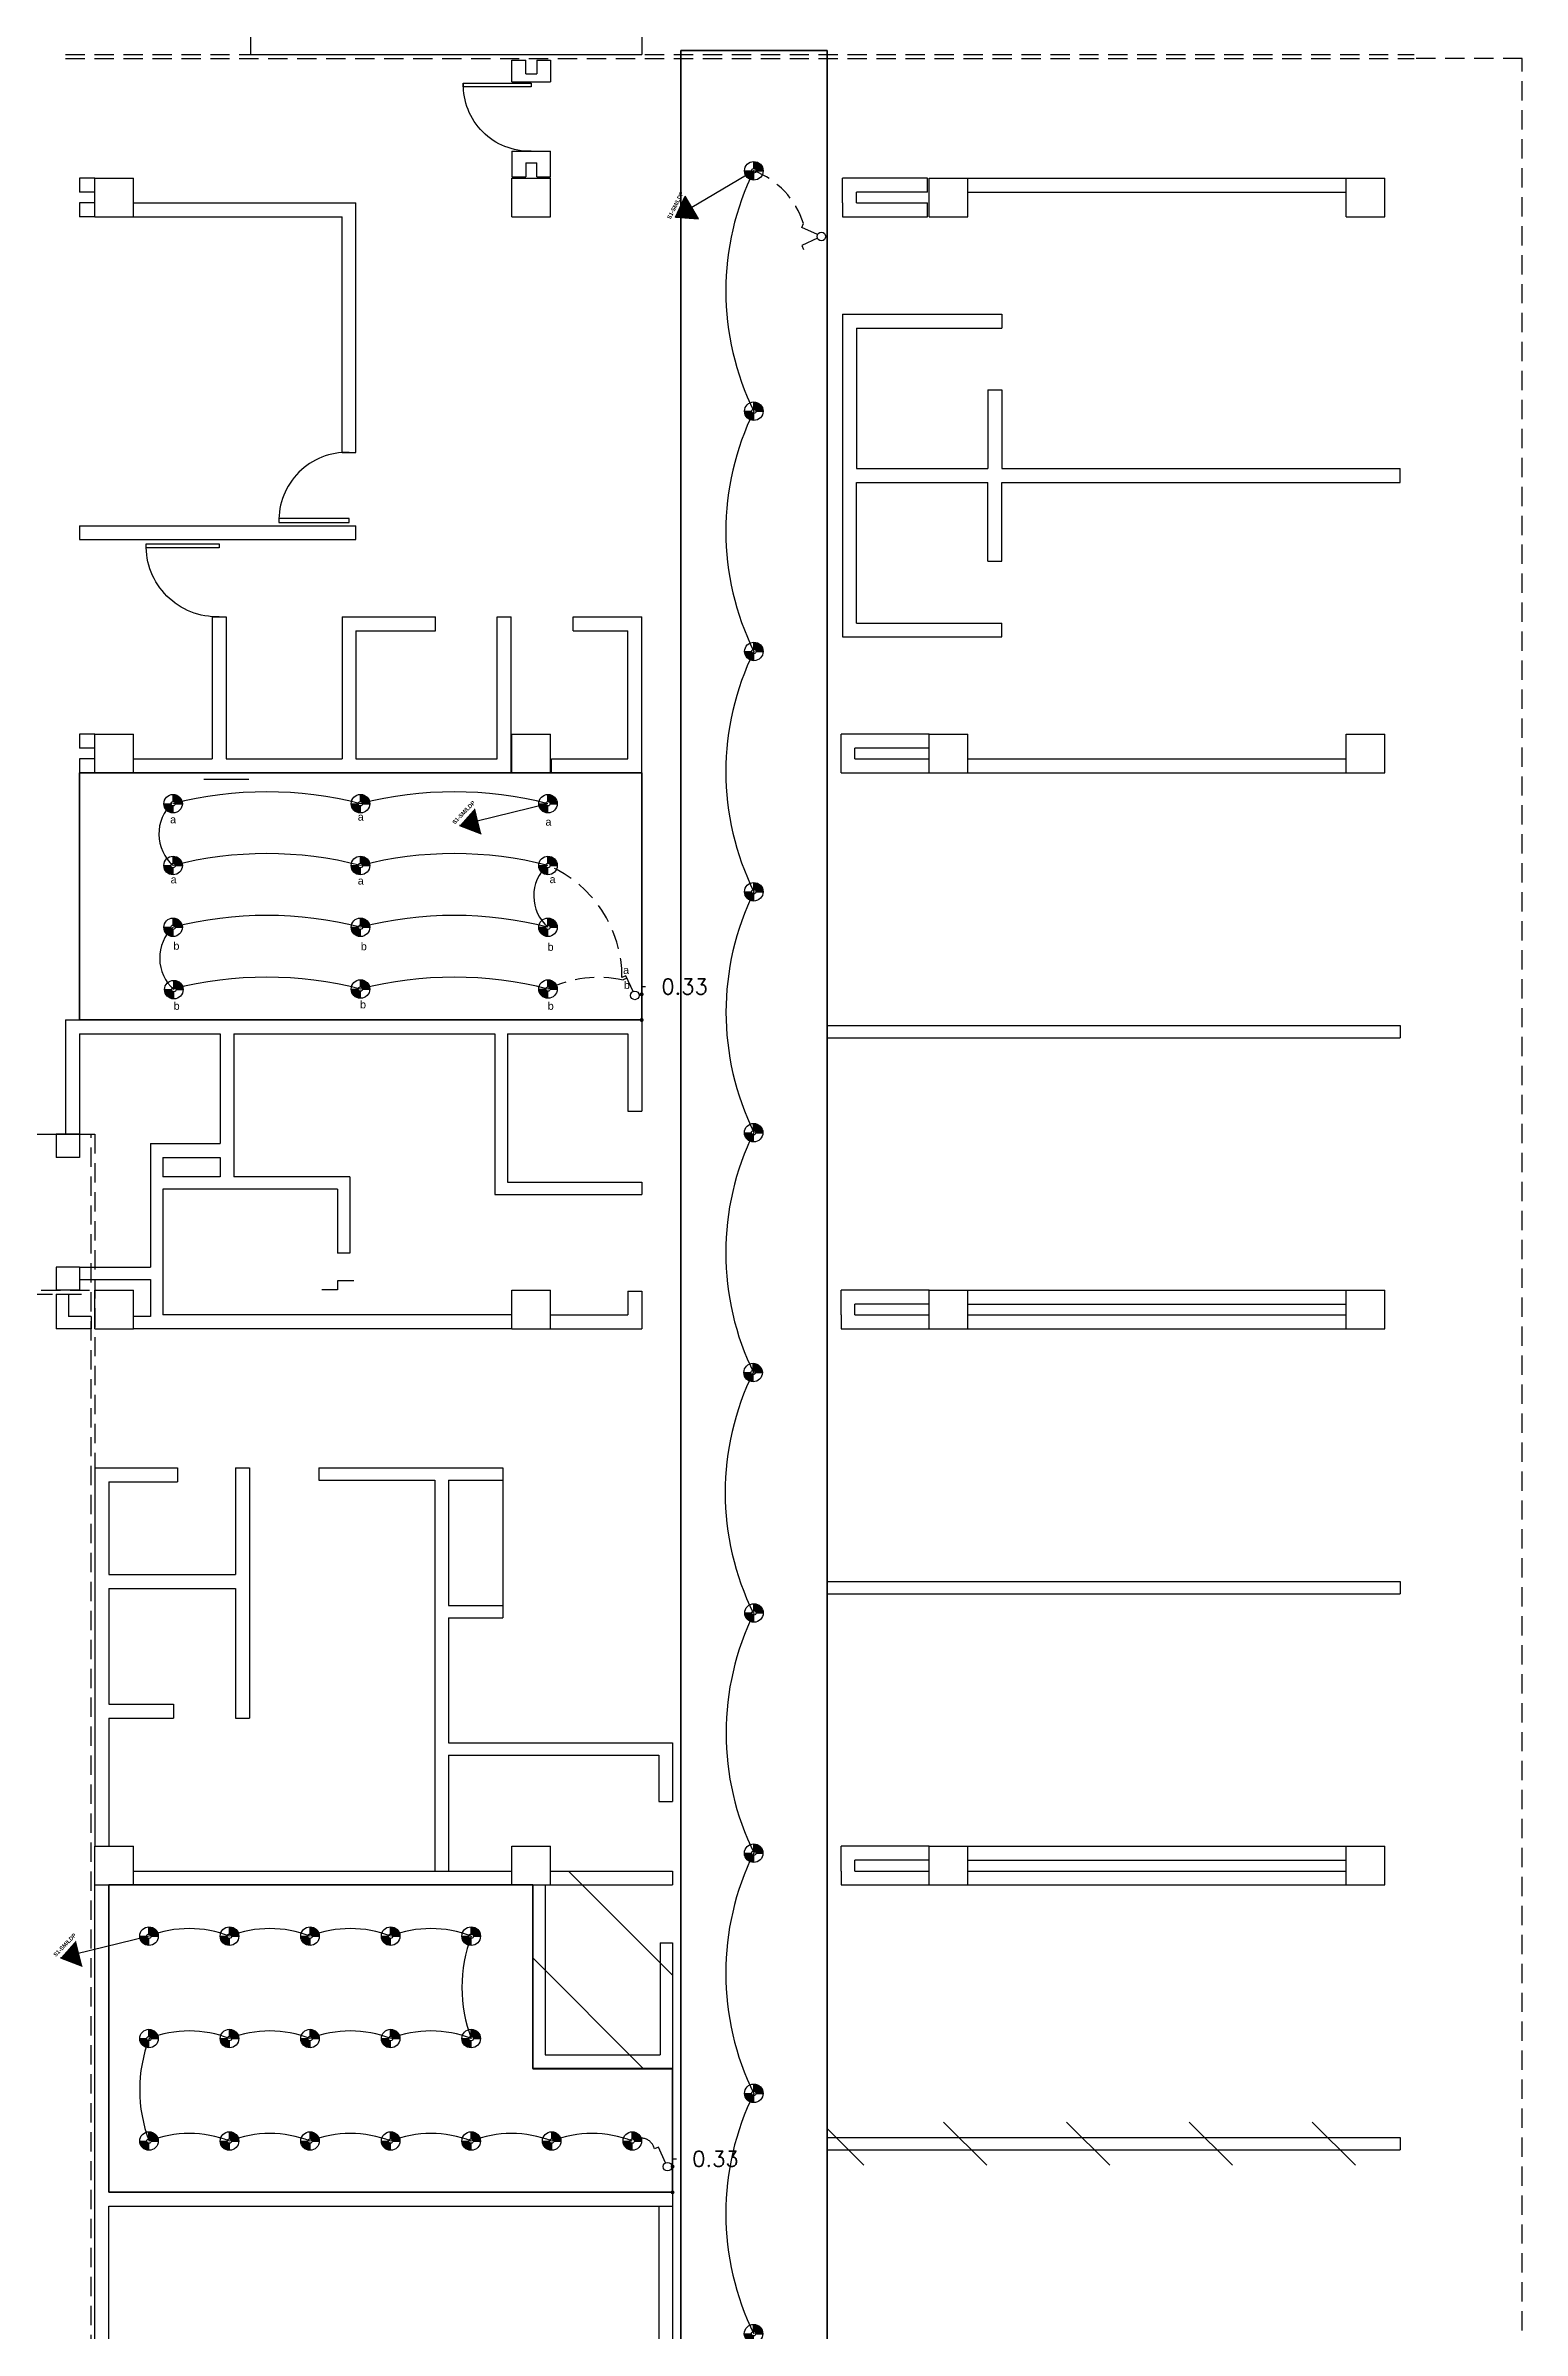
# Model space of a CAD drawing. Extents: x 0 to 130, y 0 to 88.
# Drawn here: x 80.88 to 100, y 32.08 to 61.66 of the extents above; entities that cross this region are included whole.
import ezdxf

# ---------------------------------------------------------------- set-up
doc = ezdxf.new("R2010")
doc.units = 0
doc.header["$MEASUREMENT"] = 0
doc.linetypes.add('HIDDEN', pattern=[0.375, 0.25, -0.125])
doc.layers.get('0').update_dxf_attribs({"color": 2, "linetype": 'CONTINUOUS'})
doc.layers.get('DEFPOINTS').update_dxf_attribs({"linetype": 'CONTINUOUS'})
for name, color, linetype in [('AHURADO', 15, 'CONTINUOUS'), ('COL', 6, 'CONTINUOUS'), ('DLXSCENE', 7, 'CONTINUOUS'), ('DOOR', 2, 'CONTINUOUS'), ('DOORS', 7, 'CONTINUOUS'), ('elec circuit', 130, 'CONTINUOUS'), ('Lighting design', 3, 'CONTINUOUS'), ('Lightning', 3, 'CONTINUOUS'), ('MUEBLES', 1, 'CONTINUOUS'), ('PROY', 1, 'HIDDEN'), ('PUERTAS', 2, 'CONTINUOUS'), ('switches', 2, 'CONTINUOUS'), ('VOLADO', 15, 'HIDDEN'), ('WALLS', 5, 'CONTINUOUS'), ('Wire', 2, 'CONTINUOUS')]:
    doc.layers.add(name, color=color, linetype=linetype)
doc.layers.get('DOOR').off()
doc.layers.get('DOORS').off()
doc.styles.add('BOLD', font='BOLD.SHX', dxfattribs={"height": 0.2})
doc.styles.add('CITB', font='arial.ttf')
doc.styles.add('ROMANS', font='romans.shx', dxfattribs={"height": 0.2})
doc.dimstyles.new('ROMANS', dxfattribs={"dimtxt": 0.18, "dimasz": 0.18, "dimexe": 0.18, "dimexo": 0.0625, "dimgap": 0.09, "dimtad": 0, "dimtih": 1, "dimtoh": 1, "dimdec": 4, "dimzin": 0, "dimdsep": 46, "dimtxsty": 'Standard', "dimcen": 0.09, "dimadec": 0, "dimazin": 0, "dimtfac": 1, "dimtdec": 4, "dimtofl": 0, "dimtmove": 0, "dimatfit": 3, "dimfxl": 1, "dimtolj": 1, "dimtzin": 0, "dimarcsym": 0})

# ---------------------------------------------------------------- blocks, each defined once
blk = doc.blocks.new('PUERTA90')
at = {"layer": 'PUERTAS'}
blk.add_lwpolyline([(-0.9, 0.9), (-0.9, 0), (-0.85, 0), (-0.85, 0.9)], close=True, dxfattribs=at)
blk.add_arc((-0.875, 0.025), 0.875, 358.3634, 91.6366, dxfattribs=at)
blk = doc.blocks.new('*U127')
for p, q in [((89.1, 61.6), (90.996, 61.6)), ((90.996, 61.6), (89.1, 61.6)), ((89.1, 61.6), (89.1, 61.6)), ((89.1, 61.6), (89.1, 61.6)), ((89.1, 61.6), (89.1, 27.369)), ((89.1, 27.369), (89.1, 61.6)), ((90.996, 61.6), (90.996, 27.369)), ((90.996, 27.369), (90.996, 61.6)), ((90.996, 61.6), (90.996, 61.6)), ((90.996, 61.6), (90.996, 61.6)), ((89.1, 27.369), (89.1, 27.369)), ((89.1, 27.369), (90.996, 27.369)), ((90.996, 27.369), (89.1, 27.369)), ((89.1, 27.369), (89.1, 27.369)), ((90.996, 27.369), (90.996, 27.369)), ((90.996, 27.369), (90.996, 27.369))]:
    blk.add_line(p, q)
blk = doc.blocks.new('*U128')
for p, q in [((89.1, 27.369), (89.1, 61.6)), ((89.1, 61.6), (90.996, 61.6)), ((90.996, 61.6), (90.996, 27.369)), ((90.996, 27.369), (89.1, 27.369))]:
    blk.add_line(p, q)
blk = doc.blocks.new('*U129')
for p, q in [((90.996, 61.6), (89.1, 61.6)), ((89.1, 61.6), (89.1, 27.369)), ((90.996, 27.369), (90.996, 61.6)), ((89.1, 27.369), (90.996, 27.369))]:
    blk.add_line(p, q)
blk = doc.blocks.new('*U132')
for p, q in [((81.696, 37.849), (87.184, 37.849)), ((87.184, 37.849), (81.696, 37.849)), ((81.696, 37.849), (81.696, 37.849)), ((81.696, 37.849), (81.696, 37.849)), ((81.696, 37.849), (81.696, 33.869)), ((81.696, 33.869), (81.696, 37.849)), ((87.184, 35.469), (87.184, 37.849)), ((87.184, 37.849), (87.184, 37.849)), ((87.184, 37.849), (87.184, 35.469)), ((87.184, 37.849), (87.184, 37.849)), ((87.184, 35.469), (88.996, 35.469)), ((88.996, 35.469), (87.184, 35.469)), ((87.184, 35.469), (87.184, 35.469)), ((87.184, 35.469), (87.184, 35.469)), ((88.996, 35.469), (88.996, 35.469)), ((88.996, 35.469), (88.996, 33.869)), ((88.996, 33.869), (88.996, 35.469)), ((88.996, 35.469), (88.996, 35.469)), ((81.696, 33.869), (81.696, 33.869)), ((88.996, 33.869), (81.696, 33.869)), ((81.696, 33.869), (81.696, 33.869)), ((81.696, 33.869), (88.996, 33.869)), ((88.996, 33.869), (88.996, 33.869)), ((88.996, 33.869), (88.996, 33.869))]:
    blk.add_line(p, q)
blk = doc.blocks.new('*U133')
for p, q in [((81.696, 33.869), (81.696, 37.849)), ((81.696, 37.849), (87.184, 37.849)), ((87.184, 37.849), (87.184, 35.469)), ((87.184, 35.469), (88.996, 35.469)), ((88.996, 35.469), (88.996, 33.869)), ((88.996, 33.869), (81.696, 33.869))]:
    blk.add_line(p, q)
blk = doc.blocks.new('*U134')
for p, q in [((81.696, 37.849), (81.696, 33.869)), ((87.184, 37.849), (81.696, 37.849)), ((87.184, 35.469), (87.184, 37.849)), ((88.996, 35.469), (87.184, 35.469)), ((88.996, 33.869), (88.996, 35.469)), ((81.696, 33.869), (88.996, 33.869))]:
    blk.add_line(p, q)
blk = doc.blocks.new('*U140')
for p, q in [((81.316, 52.249), (88.596, 52.249)), ((88.596, 52.249), (81.316, 52.249)), ((81.316, 52.249), (81.316, 52.249)), ((81.316, 49.049), (81.316, 52.249)), ((81.316, 52.249), (81.316, 52.249)), ((81.316, 52.249), (81.316, 49.049)), ((88.596, 52.249), (88.596, 49.049)), ((88.596, 49.049), (88.596, 52.249)), ((88.596, 52.249), (88.596, 52.249)), ((88.596, 52.249), (88.596, 52.249)), ((88.596, 49.049), (81.316, 49.049)), ((81.316, 49.049), (81.316, 49.049)), ((81.316, 49.049), (88.596, 49.049)), ((81.316, 49.049), (81.316, 49.049)), ((88.596, 49.049), (88.596, 49.049)), ((88.596, 49.049), (88.596, 49.049))]:
    blk.add_line(p, q)
blk = doc.blocks.new('*U141')
for p, q in [((81.316, 49.049), (81.316, 52.249)), ((81.316, 52.249), (88.596, 52.249)), ((88.596, 52.249), (88.596, 49.049)), ((88.596, 49.049), (81.316, 49.049))]:
    blk.add_line(p, q)
blk = doc.blocks.new('*U142')
for p, q in [((88.596, 52.249), (81.316, 52.249)), ((81.316, 52.249), (81.316, 49.049)), ((88.596, 49.049), (88.596, 52.249)), ((81.316, 49.049), (88.596, 49.049))]:
    blk.add_line(p, q)
blk = doc.blocks.new('A$C47A00504')
h = blk.add_hatch(color=3)
h.set_gradient(color1=(0, 255, 0), color2=(56, 255, 56), one_color=1, tint=0.61, name='INVCYLINDER')
h.paths.add_polyline_path([(0, 0.348), (0, 0.082, -0.414214), (0.082, 0), (0.348, 0, 0.414214)])
h.paths.add_polyline_path([(0, -0.082, -0.414214), (-0.082, 0), (-0.348, 0, 0.414214), (0, -0.348)])
at = {"layer": 'elec circuit', "color": 3, "linetype": 'Continuous'}
for p, q in [((-0.348, 0), (-0.082, 0)), ((0, 0.082), (0, 0.348)), ((0.082, 0), (0.348, 0)), ((0, -0.348), (0, -0.082))]:
    blk.add_line(p, q, dxfattribs=at)
for radius in [0.348, 0.0817]:
    blk.add_circle((0, 0), radius, dxfattribs=at)
blk = doc.blocks.new('A$Ca9f59735')
at = {"layer": 'Lighting design', "color": 3, "xscale": 0.3, "yscale": 0.3, "zscale": 0.3}
blk.add_blockref('A$C47A00504', (0.104, 0.104), dxfattribs=at)
blk = doc.blocks.new('_DOT')
at = {"color": 0, "linetype": 'ByBlock'}
blk.add_line((-0.5, 0), (-1, 0), dxfattribs=at)
at = {"color": 0, "linetype": 'ByBlock', "const_width": 0.5}
blk.add_lwpolyline([(-0.25, 0, 1), (0.25, 0, 1)], format="xyb", close=True, dxfattribs=at)
blk = doc.blocks.new('*D152')
at = {"layer": 'DEFPOINTS', "color": 0, "transparency": 16777216}
for p in [(88.595, 49.38), (88.595, 49.38), (88.595, 49.048)]:
    blk.add_point(p, dxfattribs=at)
at = {"layer": 'Lightning', "color": 1, "lineweight": -2, "transparency": 16777216}
for p, q in [((88.595, 49.43), (88.595, 49.48)), ((88.595, 49.48), (88.645, 49.48)), ((88.595, 48.998), (88.595, 48.948))]:
    blk.add_line(p, q, dxfattribs=at)
at = {"layer": 'Lightning', "color": 1, "lineweight": -2, "transparency": 16777216, "xscale": 0.05, "yscale": 0.05, "zscale": 0.05}
for p, rotation in [((88.595, 49.38), 270), ((88.595, 49.048), 90)]:
    blk.add_blockref('_DOT', p, dxfattribs=dict(at, rotation=rotation))
at = {"layer": 'Lightning', "color": 2, "transparency": 16777216, "insert": (89.15, 49.48), "char_height": 0.2, "attachment_point": 5, "style": 'ROMANS'}
blk.add_mtext('\\A1;0.33', dxfattribs=at)
blk = doc.blocks.new('DOT')
at = {"color": 0, "linetype": 'ByBlock'}
blk.add_line((-0.5, 0), (-1, 0), dxfattribs=at)
blk.add_lwpolyline([(-0.25, 0, 0.5, 0.5, 1), (0.25, 0, 0.5, 0.5, 1)], format="xyseb", close=True, dxfattribs=at)
blk = doc.blocks.new('*D153')
at = {"layer": 'DEFPOINTS', "color": 0, "transparency": 16777216}
for p in [(88.995, 34.201), (88.995, 34.201), (88.995, 33.868)]:
    blk.add_point(p, dxfattribs=at)
at = {"layer": 'Lightning', "color": 1, "lineweight": -2, "transparency": 16777216}
for p, q in [((88.995, 34.251), (88.995, 34.301)), ((88.995, 34.301), (89.045, 34.301)), ((88.995, 33.818), (88.995, 33.768))]:
    blk.add_line(p, q, dxfattribs=at)
at = {"layer": 'Lightning', "color": 1, "lineweight": -2, "transparency": 16777216, "xscale": 0.05, "yscale": 0.05, "zscale": 0.05}
for p, rotation in [((88.995, 34.201), 270), ((88.995, 33.868), 90)]:
    blk.add_blockref('_DOT', p, dxfattribs=dict(at, rotation=rotation))
at = {"layer": 'Lightning', "color": 2, "transparency": 16777216, "insert": (89.55, 34.301), "char_height": 0.2, "attachment_point": 5, "style": 'ROMANS'}
blk.add_mtext('\\A1;0.33', dxfattribs=at)

msp = doc.modelspace()

# ---------------------------------------------------------------- hatches: boundary and pattern name
at = {"layer": 'AHURADO'}
h = msp.add_hatch(dxfattribs=at)
h.set_pattern_fill('ANSI31', color=253, scale=9, angle=90, style=0)
h.set_pattern_definition([(135, (-41.2064, 55.513), (-0.795495, -0.795495), [])])
h.paths.add_polyline_path([(87.184, 35.468), (88.996, 35.468), (88.996, 38.028), (87.184, 38.028)])
h = msp.add_hatch(dxfattribs=at)
h.set_pattern_fill('ANSI31', color=253, scale=9, angle=90, style=0)
h.paths.add_polyline_path([(90.996, 34.218), (98.416, 34.218), (98.416, 34.778), (90.996, 34.778)])
at = {"layer": 'Lightning'}
h = msp.add_hatch(color=256, dxfattribs=at)
h.dxf.hatch_style = 1
h.paths.add_polyline_path([(89.033, 59.443), (89.332, 59.422), (89.245, 59.569)])
h.paths.add_polyline_path([(89.033, 59.443), (89.245, 59.569), (89.158, 59.715)])
h = msp.add_hatch(color=256, dxfattribs=at)
h.dxf.hatch_style = 1
h.paths.add_polyline_path([(86.238, 51.565), (86.518, 51.459), (86.477, 51.625)])
h.paths.add_polyline_path([(86.238, 51.565), (86.477, 51.625), (86.437, 51.79)])
h = msp.add_hatch(color=256, dxfattribs=at)
h.dxf.hatch_style = 1
h.paths.add_polyline_path([(81.072, 36.902), (81.353, 36.796), (81.312, 36.961)])
h.paths.add_polyline_path([(81.072, 36.902), (81.312, 36.961), (81.271, 37.127)])

# ---------------------------------------------------------------- linework, layer by layer
at = {"color": 253}
msp.add_line((78.886, 47.568), (81.516, 47.568), dxfattribs=at)
at = {"color": 253, "linetype": 'HIDDEN'}
for p, q in [((75.466, 45.498), (81.466, 45.498)), ((78.946, 45.548), (81.516, 45.548))]:
    msp.add_line(p, q, dxfattribs=at)
at = {"color": 253}
msp.add_lwpolyline([(84.869, 45.67), (84.656, 45.67), (84.656, 45.553), (84.453, 45.553)], dxfattribs=at)
at = {"layer": 'COL', "color": 253}
for p, q in [((81.516, 59.448), (81.516, 59.948)), ((81.516, 59.448), (81.516, 59.948)), ((81.516, 59.948), (82.016, 59.948)), ((82.016, 59.448), (82.016, 59.948)), ((86.916, 59.948), (87.416, 59.948)), ((86.916, 59.448), (86.916, 59.948)), ((87.416, 59.448), (87.416, 59.948)), ((92.316, 59.448), (92.316, 59.948)), ((92.316, 59.948), (92.816, 59.948)), ((92.816, 59.448), (92.816, 59.948)), ((97.716, 59.448), (97.716, 59.948)), ((97.716, 59.948), (98.216, 59.948)), ((98.216, 59.448), (98.216, 59.948)), ((81.516, 59.448), (82.016, 59.448)), ((86.916, 59.448), (87.416, 59.448)), ((92.316, 59.448), (92.816, 59.448)), ((97.716, 59.448), (98.216, 59.448)), ((81.516, 52.248), (81.516, 52.748)), ((81.516, 52.748), (82.016, 52.748)), ((82.016, 52.248), (82.016, 52.748)), ((86.916, 52.748), (87.416, 52.748)), ((86.916, 52.248), (86.916, 52.748)), ((87.416, 52.248), (87.416, 52.748)), ((92.316, 52.248), (92.316, 52.748)), ((92.316, 52.748), (92.816, 52.748)), ((92.816, 52.248), (92.816, 52.748)), ((97.716, 52.248), (97.716, 52.748)), ((97.716, 52.748), (98.216, 52.748)), ((98.216, 52.248), (98.216, 52.748)), ((81.516, 52.248), (82.016, 52.248)), ((86.916, 52.248), (87.416, 52.248)), ((92.316, 52.248), (92.816, 52.248)), ((97.716, 52.248), (98.216, 52.248)), ((81.016, 47.568), (81.016, 47.268)), ((81.316, 47.568), (81.016, 47.568)), ((81.316, 47.568), (81.316, 47.268)), ((81.316, 47.268), (81.016, 47.268)), ((81.016, 45.848), (81.016, 45.548)), ((81.316, 45.848), (81.016, 45.848)), ((81.316, 45.848), (81.316, 45.548)), ((81.316, 45.548), (81.016, 45.548)), ((81.516, 45.048), (81.516, 45.548)), ((81.516, 45.548), (82.016, 45.548)), ((82.016, 45.048), (82.016, 45.548)), ((86.916, 45.048), (86.916, 45.548)), ((86.916, 45.548), (87.416, 45.548)), ((87.416, 45.048), (87.416, 45.548)), ((92.316, 45.048), (92.316, 45.548)), ((92.316, 45.548), (92.816, 45.548)), ((92.816, 45.048), (92.816, 45.548)), ((97.716, 45.048), (97.716, 45.548)), ((97.716, 45.548), (98.216, 45.548)), ((98.216, 45.048), (98.216, 45.548)), ((81.516, 45.048), (82.016, 45.048)), ((86.916, 45.048), (87.416, 45.048)), ((92.316, 45.048), (92.816, 45.048)), ((97.716, 45.048), (98.216, 45.048)), ((81.516, 38.348), (82.016, 38.348)), ((81.516, 37.848), (81.516, 38.348)), ((82.016, 37.848), (82.016, 38.348)), ((86.916, 37.848), (86.916, 38.348)), ((86.916, 38.348), (87.416, 38.348)), ((87.416, 37.848), (87.416, 38.348)), ((92.316, 38.348), (92.816, 38.348)), ((92.316, 37.848), (92.316, 38.348)), ((92.816, 37.848), (92.816, 38.348)), ((97.716, 38.348), (98.216, 38.348)), ((97.716, 37.848), (97.716, 38.348)), ((98.216, 37.848), (98.216, 38.348)), ((81.516, 37.848), (82.016, 37.848)), ((86.916, 37.848), (87.416, 37.848)), ((92.316, 37.848), (92.816, 37.848)), ((97.716, 37.848), (98.216, 37.848))]:
    msp.add_line(p, q, dxfattribs=at)
at = {"layer": 'Lightning'}
for p, q in [((90.046, 60.044), (89.033, 59.443)), ((89.033, 59.443), (89.158, 59.715)), ((89.332, 59.422), (89.158, 59.715)), ((89.033, 59.443), (89.332, 59.422)), ((87.382, 51.848), (86.238, 51.565)), ((86.238, 51.565), (86.518, 51.459)), ((82.217, 37.185), (81.072, 36.902)), ((81.072, 36.902), (81.353, 36.796))]:
    msp.add_line(p, q, dxfattribs=at)
at = {"layer": 'Lightning', "linetype": 'HIDDEN'}
for centre, radius, start, end in [((89.664, 59.038), 1.076, 17.4445, 69.1906), ((86.771, 49.604), 1.569, 359.7791, 67.0684), ((88.039, 48.094), 1.505, 77.9374, 115.8884), ((88.584, 34.388), 0.182, 13.6578, 127.4648)]:
    msp.add_arc(centre, radius, start, end, dxfattribs=at)
at = {"layer": 'Lightning'}
for centre in [(82.888, 51.456), (87.742, 50.656), (82.899, 49.85)]:
    msp.add_arc(centre, 0.544, 132.9114, 228.5964, dxfattribs=at)
at = {"layer": 'MUEBLES', "color": 253}
msp.add_line((86.796, 43.088), (86.796, 41.468), dxfattribs=at)
at = {"layer": 'PROY', "color": 253, "linetype": 'HIDDEN'}
for p, q in [((81.136, 61.548), (98.596, 61.548)), ((81.136, 61.498), (98.596, 61.498))]:
    msp.add_line(p, q, dxfattribs=at)
at = {"layer": 'PROY', "color": 253}
for p, q in [((81.466, 26.523), (81.466, 47.568)), ((81.516, 47.568), (81.516, 43.248))]:
    msp.add_line(p, q, dxfattribs=at)
at = {"layer": 'switches', "color": 2}
for p, q in [((90.667, 59.31), (90.691, 59.361)), ((90.871, 59.217), (90.667, 59.31)), ((90.871, 59.17), (90.667, 59.077)), ((90.667, 59.077), (90.691, 59.026)), ((88.39, 49.621), (88.339, 49.598)), ((88.404, 49.59), (88.354, 49.566)), ((88.483, 49.418), (88.39, 49.621)), ((88.811, 34.454), (88.761, 34.431)), ((88.905, 34.251), (88.811, 34.454))]:
    msp.add_line(p, q, dxfattribs=at)
for centre in [(90.921, 59.194), (88.506, 49.367), (88.928, 34.2)]:
    msp.add_circle(centre, 0.0559, dxfattribs=at)
at = {"layer": 'VOLADO', "color": 253}
for p, q in [((99.996, 61.498), (98.596, 61.498)), ((99.996, 9.578), (99.996, 61.498))]:
    msp.add_line(p, q, dxfattribs=at)
at = {"layer": 'WALLS', "color": 253}
for p, q in [((88.596, 66.898), (88.596, 61.548)), ((83.536, 61.548), (83.536, 62.448)), ((83.536, 61.548), (87.416, 61.548)), ((87.416, 61.548), (88.596, 61.548)), ((86.916, 61.478), (87.096, 61.478)), ((86.916, 61.198), (86.916, 61.478)), ((87.096, 61.298), (87.096, 61.478)), ((87.096, 61.298), (87.236, 61.298)), ((87.236, 61.478), (87.236, 61.298)), ((87.236, 61.478), (87.416, 61.478)), ((87.416, 61.478), (87.416, 61.198)), ((86.916, 61.198), (87.416, 61.198)), ((86.916, 60.298), (87.416, 60.298)), ((86.916, 60.298), (86.916, 59.968)), ((87.096, 60.148), (87.236, 60.148)), ((87.096, 60.148), (87.096, 59.968)), ((87.236, 59.968), (87.236, 60.148)), ((87.416, 59.968), (87.416, 60.298)), ((81.316, 59.948), (81.316, 59.768)), ((81.516, 59.948), (81.316, 59.948)), ((81.516, 59.768), (81.316, 59.768)), ((86.916, 59.968), (87.096, 59.968)), ((87.236, 59.968), (87.416, 59.968)), ((92.296, 59.948), (91.196, 59.948)), ((91.196, 59.628), (91.196, 59.948)), ((92.296, 59.768), (91.376, 59.768)), ((91.376, 59.628), (91.376, 59.768)), ((92.296, 59.768), (92.296, 59.948)), ((92.816, 59.948), (97.716, 59.948)), ((92.816, 59.768), (97.716, 59.768)), ((81.316, 59.628), (81.316, 59.448)), ((81.516, 59.628), (81.316, 59.628)), ((82.016, 59.628), (84.896, 59.628)), ((84.896, 56.398), (84.896, 59.628)), ((91.196, 59.628), (91.196, 59.448)), ((91.376, 59.628), (92.296, 59.628)), ((92.296, 59.448), (92.296, 59.628)), ((81.516, 59.448), (81.316, 59.448)), ((82.016, 59.448), (84.716, 59.448)), ((84.716, 56.398), (84.716, 59.448)), ((91.196, 59.448), (92.296, 59.448)), ((91.196, 58.188), (91.196, 54.008)), ((91.196, 58.188), (93.256, 58.188)), ((91.376, 58.008), (93.256, 58.008)), ((91.376, 58.008), (91.376, 56.188)), ((93.256, 58.188), (93.256, 58.008)), ((93.076, 57.208), (93.256, 57.208)), ((93.076, 57.208), (93.076, 56.188)), ((93.256, 57.208), (93.256, 56.188)), ((84.716, 56.398), (84.896, 56.398)), ((91.376, 56.188), (93.076, 56.188)), ((91.376, 54.188), (91.376, 56.008)), ((91.376, 56.008), (93.076, 56.008)), ((93.076, 54.988), (93.076, 56.008)), ((93.256, 56.188), (98.416, 56.188)), ((93.256, 54.988), (93.256, 56.008)), ((93.256, 56.008), (98.416, 56.008)), ((98.416, 56.008), (98.416, 56.188)), ((81.316, 55.448), (81.316, 55.268)), ((81.316, 55.448), (84.896, 55.448)), ((84.896, 55.268), (84.896, 55.448)), ((81.316, 55.268), (84.896, 55.268)), ((93.076, 54.988), (93.256, 54.988)), ((83.036, 54.268), (83.216, 54.268)), ((83.036, 54.268), (83.036, 52.428)), ((83.216, 54.268), (83.216, 52.428)), ((84.716, 54.268), (85.926, 54.268)), ((84.716, 54.268), (84.716, 52.428)), ((85.926, 54.088), (85.926, 54.268)), ((86.726, 54.268), (86.906, 54.268)), ((86.726, 52.428), (86.726, 54.268)), ((86.906, 52.248), (86.906, 54.268)), ((87.706, 54.268), (88.596, 54.268)), ((87.706, 54.088), (87.706, 54.268)), ((88.596, 52.248), (88.596, 54.268)), ((91.376, 54.188), (93.256, 54.188)), ((93.256, 54.008), (93.256, 54.188)), ((84.896, 54.088), (85.926, 54.088)), ((84.896, 54.088), (84.896, 52.428)), ((87.706, 54.088), (88.416, 54.088)), ((88.416, 52.428), (88.416, 54.088)), ((91.196, 54.008), (93.256, 54.008)), ((81.316, 52.748), (81.316, 52.568)), ((81.516, 52.748), (81.316, 52.748)), ((92.316, 52.748), (91.176, 52.748)), ((91.176, 52.248), (91.176, 52.748)), ((81.516, 52.568), (81.316, 52.568)), ((81.316, 52.428), (81.316, 52.248)), ((81.516, 52.428), (81.316, 52.428)), ((82.016, 52.428), (83.036, 52.428)), ((83.216, 52.428), (84.716, 52.428)), ((84.896, 52.428), (86.726, 52.428)), ((87.426, 52.428), (88.416, 52.428)), ((87.426, 52.248), (87.426, 52.428)), ((92.316, 52.568), (91.356, 52.568)), ((91.356, 52.428), (91.356, 52.568)), ((91.356, 52.428), (92.316, 52.428)), ((92.816, 52.428), (97.716, 52.428)), ((81.516, 52.248), (81.316, 52.248)), ((82.016, 52.248), (86.916, 52.248)), ((82.925, 52.165), (83.508, 52.165)), ((87.426, 52.248), (88.596, 52.248)), ((91.176, 52.248), (92.316, 52.248)), ((92.816, 52.248), (97.716, 52.248)), ((81.136, 49.048), (88.596, 49.048)), ((81.136, 49.048), (81.136, 47.568)), ((81.316, 48.868), (81.316, 47.568)), ((81.316, 48.868), (83.136, 48.868)), ((83.136, 48.868), (83.136, 47.448)), ((83.316, 48.868), (83.316, 47.018)), ((83.316, 48.868), (86.696, 48.868)), ((86.696, 48.868), (86.696, 46.788)), ((86.856, 48.868), (86.856, 46.948)), ((86.856, 48.868), (88.416, 48.868)), ((88.416, 48.868), (88.416, 47.868)), ((88.596, 49.048), (88.596, 47.868)), ((90.996, 48.978), (98.416, 48.978)), ((90.996, 48.818), (90.996, 48.978)), ((90.996, 48.818), (98.416, 48.818)), ((98.416, 48.978), (98.416, 48.818)), ((88.416, 47.868), (88.596, 47.868)), ((82.236, 47.448), (83.136, 47.448)), ((82.236, 47.448), (82.236, 47.268)), ((82.236, 47.268), (82.236, 45.848)), ((82.396, 47.268), (82.396, 47.018)), ((82.396, 47.268), (83.136, 47.268)), ((83.136, 47.268), (83.136, 47.018)), ((83.136, 47.018), (82.396, 47.018)), ((84.656, 46.858), (82.396, 46.858)), ((82.396, 46.858), (82.396, 45.228)), ((84.816, 47.018), (83.316, 47.018)), ((84.656, 46.858), (84.656, 46.028)), ((84.816, 47.018), (84.816, 46.028)), ((86.696, 46.788), (88.596, 46.788)), ((86.856, 46.948), (88.596, 46.948)), ((88.596, 46.948), (88.596, 46.788)), ((84.816, 46.028), (84.656, 46.028)), ((81.316, 45.848), (82.236, 45.848)), ((81.316, 45.688), (82.236, 45.688)), ((82.236, 45.688), (82.236, 45.208)), ((81.016, 45.498), (81.016, 45.048)), ((81.016, 45.498), (81.176, 45.498)), ((81.176, 45.498), (81.176, 45.208)), ((88.416, 45.538), (88.416, 45.228)), ((88.416, 45.538), (88.596, 45.538)), ((88.596, 45.538), (88.596, 45.048)), ((92.316, 45.548), (91.176, 45.548)), ((91.176, 45.228), (91.176, 45.548)), ((92.316, 45.368), (91.356, 45.368)), ((91.356, 45.228), (91.356, 45.368)), ((92.816, 45.548), (97.716, 45.548)), ((92.816, 45.368), (97.716, 45.368)), ((81.466, 45.048), (81.016, 45.048)), ((81.466, 45.208), (81.176, 45.208)), ((81.466, 45.208), (81.466, 45.048)), ((82.236, 45.208), (82.016, 45.208)), ((82.396, 45.048), (82.016, 45.048)), ((86.916, 45.228), (82.396, 45.228)), ((86.916, 45.048), (82.396, 45.048)), ((87.416, 45.228), (88.416, 45.228)), ((87.416, 45.048), (88.596, 45.048)), ((91.176, 45.228), (91.176, 45.048)), ((91.176, 45.048), (92.316, 45.048)), ((91.356, 45.228), (92.316, 45.228)), ((92.816, 45.228), (97.716, 45.228)), ((92.816, 45.048), (97.716, 45.048)), ((81.516, 43.248), (81.516, 38.348)), ((81.516, 43.248), (82.586, 43.248)), ((82.586, 43.248), (82.586, 43.068)), ((83.336, 43.248), (83.336, 41.868)), ((83.336, 43.248), (83.516, 43.248)), ((83.516, 43.248), (83.516, 40.008)), ((84.416, 43.248), (84.416, 43.088)), ((84.416, 43.248), (86.796, 43.248)), ((86.796, 43.248), (86.796, 43.088)), ((81.696, 43.068), (81.696, 41.868)), ((81.696, 43.068), (82.586, 43.068)), ((84.416, 43.088), (85.916, 43.088)), ((85.916, 43.088), (85.916, 40.788)), ((86.096, 43.088), (86.096, 41.468)), ((86.096, 43.088), (86.796, 43.088)), ((81.696, 41.868), (83.336, 41.868)), ((90.996, 41.778), (98.416, 41.778)), ((90.996, 41.778), (90.996, 41.618)), ((98.416, 41.778), (98.416, 41.618)), ((81.696, 41.688), (83.336, 41.688)), ((81.696, 41.688), (81.696, 40.188)), ((83.336, 41.688), (83.336, 40.008)), ((86.096, 41.468), (86.796, 41.468)), ((86.796, 41.468), (86.796, 41.308)), ((90.996, 41.618), (98.416, 41.618)), ((86.096, 41.308), (86.096, 40.788)), ((86.096, 41.308), (86.796, 41.308)), ((85.916, 40.788), (85.916, 38.028)), ((86.096, 40.788), (86.096, 39.688)), ((81.696, 40.188), (82.536, 40.188)), ((81.696, 40.008), (81.696, 38.348)), ((81.696, 40.008), (82.536, 40.008)), ((82.536, 40.188), (82.536, 40.008)), ((83.336, 40.008), (83.516, 40.008)), ((86.096, 39.688), (88.996, 39.688)), ((88.996, 39.688), (88.996, 38.928)), ((86.096, 39.528), (86.096, 38.028)), ((86.096, 39.528), (88.816, 39.528)), ((88.816, 39.528), (88.816, 38.928)), ((88.816, 38.928), (88.996, 38.928)), ((92.316, 38.348), (91.176, 38.348)), ((91.176, 38.028), (91.176, 38.348)), ((92.316, 38.168), (91.356, 38.168)), ((91.356, 38.028), (91.356, 38.168)), ((92.816, 38.348), (97.716, 38.348)), ((92.816, 38.168), (97.716, 38.168)), ((82.016, 38.028), (86.916, 38.028)), ((87.416, 38.028), (88.996, 38.028)), ((88.996, 38.028), (88.996, 37.848)), ((91.176, 38.028), (91.176, 37.848)), ((91.356, 38.028), (92.316, 38.028)), ((92.816, 38.028), (97.716, 38.028)), ((81.516, 31.148), (81.516, 37.848)), ((81.696, 33.868), (81.696, 37.848)), ((82.016, 37.848), (86.916, 37.848)), ((87.184, 37.848), (87.184, 35.468)), ((87.344, 37.848), (87.344, 35.648)), ((87.416, 37.848), (88.996, 37.848)), ((91.176, 37.848), (92.316, 37.848)), ((92.816, 37.848), (97.716, 37.848)), ((88.836, 37.098), (88.996, 37.098)), ((88.836, 37.098), (88.836, 35.648)), ((88.996, 37.098), (88.996, 35.468)), ((87.344, 35.648), (88.836, 35.648)), ((87.184, 35.468), (88.996, 35.468)), ((90.996, 34.578), (98.416, 34.578)), ((90.996, 34.578), (90.996, 34.418)), ((90.996, 34.418), (98.416, 34.418)), ((98.416, 34.578), (98.416, 34.418)), ((81.696, 33.868), (88.996, 33.868)), ((88.996, 33.868), (88.996, 33.688)), ((81.696, 33.688), (88.996, 33.688)), ((81.696, 31.148), (81.696, 33.688)), ((88.816, 33.688), (88.816, 31.937)), ((88.996, 33.688), (88.996, 31.868))]:
    msp.add_line(p, q, dxfattribs=at)
at = {"layer": 'Wire'}
for centre, radius, start, end in [((93.206, 58.488), 3.522, 153.7843, 206.241), ((93.207, 55.375), 3.522, 153.7843, 206.241), ((93.207, 52.263), 3.522, 153.7843, 206.241), ((83.742, 47.114), 4.888, 75.626, 104.374), ((86.168, 47.114), 4.888, 75.626, 104.374), ((83.742, 46.314), 4.888, 75.626, 104.374), ((86.168, 46.314), 4.888, 75.626, 104.374), ((93.208, 49.15), 3.522, 153.7843, 206.241), ((83.742, 45.514), 4.888, 75.626, 104.374), ((86.168, 45.514), 4.888, 75.626, 104.374), ((83.742, 44.714), 4.888, 75.626, 104.374), ((86.168, 44.714), 4.888, 75.626, 104.374), ((93.205, 46.033), 3.522, 153.7843, 206.241), ((93.198, 42.927), 3.522, 153.7843, 206.241), ((93.209, 39.815), 3.522, 153.7843, 206.241), ((93.205, 36.704), 3.522, 153.7843, 206.241), ((82.738, 35.854), 1.429, 68.6026, 111.3974), ((83.781, 35.854), 1.429, 68.6026, 111.3974), ((84.824, 35.854), 1.429, 68.6026, 111.3974), ((85.867, 35.854), 1.429, 68.6026, 111.3974), ((88.142, 36.522), 1.875, 159.2853, 200.7147), ((83.971, 35.195), 1.875, 159.2853, 200.7147), ((82.738, 34.528), 1.429, 68.6026, 111.3974), ((83.781, 34.528), 1.429, 68.6026, 111.3974), ((84.824, 34.528), 1.429, 68.6026, 111.3974), ((85.867, 34.528), 1.429, 68.6026, 111.3974), ((93.206, 33.591), 3.522, 153.7843, 206.241), ((82.738, 33.201), 1.429, 68.6026, 111.3974), ((83.781, 33.201), 1.429, 68.6026, 111.3974), ((84.824, 33.201), 1.429, 68.6026, 111.3974), ((85.867, 33.201), 1.429, 68.6026, 111.3974), ((86.909, 33.201), 1.429, 68.6026, 111.3974), ((87.952, 33.201), 1.429, 68.6026, 111.3974)]:
    msp.add_arc(centre, radius, start, end, dxfattribs=at)

# ---------------------------------------------------------------- block references
at = {"layer": 'DLXSCENE', "color": 253}
for name in ['*U127', '*U128', '*U129', '*U140', '*U141', '*U142', '*U132', '*U133', '*U134']:
    msp.add_blockref(name, (0, 0), dxfattribs=at)
at = {"layer": 'DOOR', "color": 253, "xscale": -0.9777777777777777, "yscale": 0.9777777777777777, "zscale": 0.9777777777777777, "rotation": 90}
msp.add_blockref('PUERTA90', (87.166, 60.298), dxfattribs=at)
at = {"layer": 'DOORS', "color": 253, "rotation": 90}
for p, xscale, yscale, zscale in [((84.806, 56.398), 1.00827473851671, 1.00827473851671, 1.00827473851671), ((83.126, 54.268), -1.05112296678194, 1.05112296678194, 1.05112296678194)]:
    msp.add_blockref('PUERTA90', p, dxfattribs=dict(at, xscale=xscale, yscale=yscale, zscale=zscale))
at = {"layer": 'Lightning', "xscale": 1.148898693361151, "yscale": 1.148898693361151, "zscale": 1.148898693361151}
for p in [(89.927, 59.924), (89.927, 56.811), (89.928, 53.701), (82.409, 51.729), (84.835, 51.729), (87.262, 51.729), (82.409, 50.929), (84.835, 50.929), (87.262, 50.929), (89.927, 50.589), (82.409, 50.129), (84.835, 50.129), (87.262, 50.129), (82.419, 49.322), (84.835, 49.329), (87.262, 49.329), (89.925, 47.469), (89.918, 44.363), (89.929, 41.25), (89.926, 38.14), (82.097, 37.065), (83.139, 37.065), (84.182, 37.065), (85.225, 37.065), (86.268, 37.065), (82.097, 35.739), (83.139, 35.739), (84.182, 35.739), (85.225, 35.739), (86.268, 35.739), (89.927, 35.03), (82.097, 34.412), (83.139, 34.412), (84.182, 34.412), (85.225, 34.412), (86.268, 34.412), (87.311, 34.412), (88.354, 34.412), (89.924, 31.918)]:
    msp.add_blockref('A$Ca9f59735', p, dxfattribs=at)

# ---------------------------------------------------------------- texts
at = {"layer": 'Lightning', "char_height": 0.0524, "attachment_point": 1, "style": 'BOLD'}
for insert, rotation in [((88.921, 59.435), 63.4405), ((86.138, 51.614), 46.0547), ((80.973, 36.95), 46.0547)]:
    msp.add_mtext_dynamic_manual_height_columns('S1-SM/LDP', width=0.17439, gutter_width=0.262, heights=[0], dxfattribs=dict(at, insert=insert, rotation=rotation))
at = {"layer": 'Lightning', "char_height": 0.0996, "attachment_point": 1, "style": 'CITB'}
for s, insert in [('a', (82.49, 51.695)), ('a', (84.919, 51.729)), ('a', (87.349, 51.664)), ('a', (82.497, 50.917)), ('a', (87.403, 50.92)), ('a', (84.919, 50.902)), ('b', (82.533, 50.058)), ('b', (84.959, 50.051)), ('b', (87.377, 50.044)), ('a', (88.354, 49.745)), ('b', (88.364, 49.549)), ('b', (82.536, 49.28)), ('b', (84.949, 49.298)), ('b', (87.379, 49.28))]:
    msp.add_mtext_dynamic_manual_height_columns(s, width=0.10558, gutter_width=0.498, heights=[0], dxfattribs=dict(at, insert=insert))

# ---------------------------------------------------------------- dimensions: what is measured, and where the dimension line sits
at = {"layer": 'Lightning'}
for base, p1, p2, picture, middle in [((88.595, 49.38), (88.595, 49.048), (88.595, 49.38), '*D152', (89.15, 49.48)), ((88.995, 34.201), (88.995, 33.868), (88.995, 34.201), '*D153', (89.55, 34.301))]:
    dim = msp.add_linear_dim(base=base, p1=p1, p2=p2, angle=90, dimstyle='ROMANS', override={"dimtxt": 0.2, "dimasz": 0.05, "dimexe": 0.1, "dimexo": 0.1, "dimgap": 0.2, "dimdec": 2, "dimtxsty": 'ROMANS', "dimblk1": 'DOT', "dimblk2": 'DOT', "dimsah": 1, "dimclrd": 1, "dimclre": 1, "dimclrt": 2, "dimtdec": 2}, dxfattribs=at)
    dim.commit()
    dim.dimension.update_dxf_attribs({"geometry": picture, "text_midpoint": middle})

doc.saveas('drawing.dxf')
